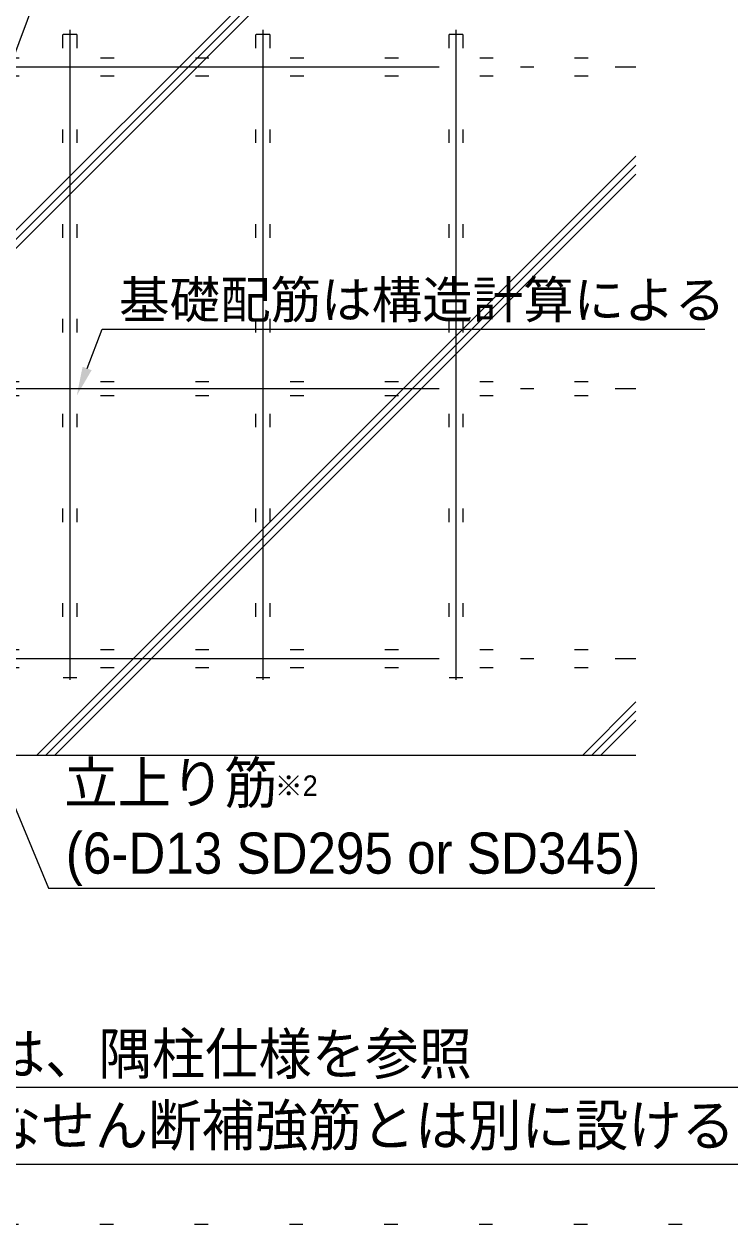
# Model space of a CAD drawing. Units: millimetres at full size; details may follow other scales. Extents: x -2994 to 2994, y -2281 to 2281.
# Drawn here: x 421 to 787, y -691 to -69 of the extents above; entities that cross this region are included whole.
import ezdxf
from ezdxf.enums import TextEntityAlignment as Align

# ---------------------------------------------------------------- set-up
doc = ezdxf.new("R2010")
doc.units = ezdxf.units.MM
doc.header["$LTSCALE"] = 28.063
doc.linetypes.add('DOTTED', pattern=[1.75, 0.25, -1.5])
doc.linetypes.add('LONG_DASHED_DOTTED', pattern=[15.25, 12, -1.5, 0.25, -1.5])
for name, color, linetype, lineweight in [('1-0_0', 4, 'Continuous', 9), ('1-9__2-0_', 2, 'Continuous', 15), ('1-B_レイヤ0', 2, 'Continuous', 15)]:
    doc.layers.add(name, color=color, linetype=linetype, lineweight=lineweight)
doc.styles.add('ＭＳ Ｐゴシック', font='')
doc.styles.get('ＭＳ Ｐゴシック').set_extended_font_data('MS PGothic')

msp = doc.modelspace()

# ---------------------------------------------------------------- linework, layer by layer
at = {"layer": '1-0_0', "color": 6, "lineweight": 5}
for points in [[(379.06, -184.41), (438.79, -24.52), (446.79, -24.52), (624.91, -24.52)], [(453.96, -247.3), (461.71, -226.97), (469.71, -226.97), (773.93, -226.97)], [(394.38, -421.49), (433.96, -516.62), (441.96, -516.62), (748.07, -516.62)]]:
    msp.add_lwpolyline(points, dxfattribs=at)
at = {"layer": '1-0_0', "color": 6}
msp.add_solid([(448.62, -261.31), (456.3, -248.19), (451.62, -246.41)], dxfattribs=at)
at = {"layer": '1-9__2-0_', "color": 7}
for p, q in [((-333.84, -619.61), (1432.88, -619.61)), ((-333.84, -659.61), (1432.88, -659.61))]:
    msp.add_line(p, q, dxfattribs=at)
at = {"layer": '1-9__2-0_', "color": 4, "linetype": 'DOTTED'}
msp.add_line((-472.54, -690.58), (1544.84, -690.58), dxfattribs=at)
at = {"layer": '1-B_レイヤ0', "color": 7}
for p, q in [((545.03, -47.64), (145.03, -447.64)), ((549.75, -47.64), (149.75, -447.64)), ((554.46, -47.64), (154.46, -447.64)), ((738.28, -137.24), (427.87, -447.64)), ((738.28, -141.95), (432.59, -447.64)), ((738.28, -146.66), (437.3, -447.64)), ((738.28, -420.08), (710.72, -447.64)), ((738.28, -424.79), (715.43, -447.64)), ((738.28, -429.51), (720.14, -447.64))]:
    msp.add_line(p, q, dxfattribs=at)
at = {"layer": '1-B_レイヤ0', "color": 6, "linetype": 'DOTTED'}
for p, q in [((448.62, -74.31), (441.28, -74.31)), ((441.28, -74.31), (441.28, -407.64)), ((448.62, -74.31), (448.62, -407.64)), ((548.62, -74.31), (541.28, -74.31)), ((541.28, -74.31), (541.28, -407.64)), ((548.62, -74.31), (548.62, -407.64)), ((648.62, -74.31), (641.28, -74.31)), ((641.28, -74.31), (641.28, -407.64)), ((648.62, -74.31), (648.62, -407.64)), ((-128.38, -86.31), (738.28, -86.31)), ((-128.38, -95.64), (738.28, -95.64)), ((-128.38, -253.98), (738.28, -253.98)), ((-128.38, -261.31), (738.28, -261.31)), ((-128.38, -392.98), (738.28, -392.98)), ((-128.38, -402.31), (738.28, -402.31)), ((448.62, -407.64), (441.28, -407.64)), ((548.62, -407.64), (541.28, -407.64)), ((648.62, -407.64), (641.28, -407.64))]:
    msp.add_line(p, q, dxfattribs=at)
at = {"layer": '1-B_レイヤ0', "color": 4, "linetype": 'LONG_DASHED_DOTTED'}
for p, q in [((444.95, -71.83), (444.95, -414.31)), ((544.95, -71.83), (544.95, -414.31)), ((644.95, -71.83), (644.95, -414.31)), ((-128.38, -90.98), (738.28, -90.98)), ((-128.38, -257.64), (738.28, -257.64)), ((-128.38, -397.64), (738.28, -397.64))]:
    msp.add_line(p, q, dxfattribs=at)
at = {"layer": '1-B_レイヤ0'}
msp.add_line((-128.38, -447.64), (738.28, -447.64), dxfattribs=at)

# ---------------------------------------------------------------- texts
at = {"layer": '1-0_0', "color": 6, "style": 'ＭＳ Ｐゴシック'}
for s, height, p in [('基礎配筋は構造計算による', 19.19, (470.49, -227.05)), ('※2', 10.66, (551.12, -472.01))]:
    msp.add_text(s, height=height, dxfattribs=at).set_placement(p, align=Align.BOTTOM_LEFT)
at = {"layer": '1-0_0', "color": 6, "style": 'ＭＳ Ｐゴシック', "width": 0.95}
for s, p in [('立上り筋', (442.14, -479.06)), ('(6-D13 SD295 or SD345)', (442.94, -515.47))]:
    msp.add_text(s, height=21.33, dxfattribs=at).set_placement(p, align=Align.BOTTOM_LEFT)
at = {"layer": '1-0_0', "color": 7, "style": 'ＭＳ Ｐゴシック', "width": 0.95}
for s, p in [('※1：柱脚の中心から650mm未満に基礎断面が減少する場合は、隅柱仕様を参照', (-334.27, -619.43)), ('※2：立上り筋（6-D13 SD295 or SD345）は基礎構造に必要なせん断補強筋とは別に設ける', (-334.27, -656.51))]:
    msp.add_text(s, height=21.33, dxfattribs=at).set_placement(p, align=Align.BOTTOM_LEFT)

doc.saveas('drawing.dxf')
